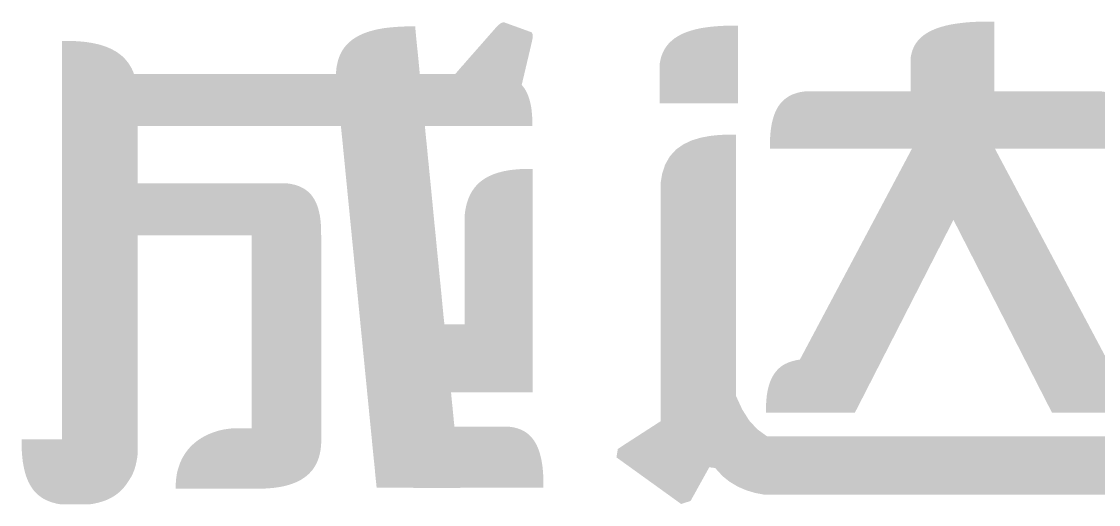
# Model space of a CAD drawing. Extents: x 757 to 8510, y -6585 to 527.
# Drawn here: x 2958.14 to 2972.36, y -820.68 to -814.3 of the extents above; entities that cross this region are included whole.
import ezdxf

# ---------------------------------------------------------------- set-up
doc = ezdxf.new("R2010")
doc.units = 0
doc.header["$MEASUREMENT"] = 0
doc.layers.add('图框', color=92, linetype='CONTINUOUS')

# ---------------------------------------------------------------- blocks, each defined once
blk = doc.blocks.new('LOGO_CD')
at = {"layer": '图框', "linetype": 'Continuous', "lineweight": -3}
h = blk.add_hatch(color=7, dxfattribs=at)
h.dxf.hatch_style = 1
h.paths.add_polyline_path([(47.857, 15.54), (47.857, 15.54), (47.857, 15.543), (47.857, 15.554), (47.858, 15.566), (47.858, 15.577), (47.857, 15.589), (47.857, 15.6), (47.857, 15.611), (47.857, 15.622), (47.857, 15.633), (47.856, 15.644), (47.856, 15.654), (47.855, 15.665), (47.854, 15.675), (47.854, 15.686), (47.853, 15.696), (47.852, 15.706), (47.851, 15.716), (47.85, 15.726), (47.849, 15.736), (47.848, 15.745), (47.847, 15.755), (47.846, 15.764), (47.844, 15.774), (47.843, 15.783), (47.842, 15.792), (47.84, 15.802), (47.838, 15.81), (47.837, 15.819), (47.835, 15.828), (47.833, 15.837), (47.831, 15.845), (47.829, 15.854), (47.827, 15.862), (47.825, 15.871), (47.823, 15.879), (47.821, 15.887), (47.818, 15.895), (47.816, 15.903), (47.813, 15.911), (47.811, 15.918), (47.808, 15.926), (47.805, 15.933), (47.803, 15.941), (47.8, 15.948), (47.797, 15.955), (47.794, 15.962), (47.791, 15.969), (47.788, 15.976), (47.784, 15.983), (47.781, 15.99), (47.778, 15.996), (47.774, 16.003), (47.771, 16.009), (47.767, 16.016), (47.763, 16.022), (47.759, 16.028), (47.756, 16.034), (47.752, 16.04), (47.748, 16.046), (47.744, 16.051), (47.739, 16.057), (47.735, 16.063), (47.731, 16.068), (47.726, 16.073), (47.722, 16.079), (47.717, 16.084), (47.731, 16.144), (47.811, 16.483), (47.824, 16.538), (47.835, 16.586), (47.846, 16.633), (47.846, 16.634), (47.847, 16.636), (47.847, 16.637), (47.847, 16.637), (47.847, 16.638), (47.847, 16.638), (47.847, 16.639), (47.847, 16.639), (47.847, 16.639), (47.847, 16.64), (47.848, 16.64), (47.848, 16.64), (47.848, 16.641), (47.848, 16.641), (47.848, 16.641), (47.848, 16.641), (47.848, 16.642), (47.848, 16.642), (47.848, 16.642), (47.848, 16.642), (47.848, 16.642), (47.848, 16.642), (47.848, 16.642), (47.848, 16.642), (47.848, 16.642), (47.848, 16.643), (47.849, 16.645), (47.85, 16.649), (47.851, 16.653), (47.852, 16.657), (47.852, 16.661), (47.853, 16.665), (47.854, 16.669), (47.855, 16.673), (47.856, 16.677), (47.857, 16.681), (47.857, 16.685), (47.858, 16.689), (47.859, 16.693), (47.859, 16.695), (47.859, 16.697), (47.86, 16.698), (47.86, 16.7), (47.86, 16.702), (47.86, 16.704), (47.861, 16.706), (47.861, 16.708), (47.861, 16.709), (47.861, 16.711), (47.862, 16.713), (47.862, 16.715), (47.862, 16.716), (47.862, 16.718), (47.862, 16.72), (47.862, 16.721), (47.862, 16.723), (47.863, 16.725), (47.863, 16.726), (47.863, 16.728), (47.863, 16.73), (47.863, 16.731), (47.863, 16.733), (47.863, 16.734), (47.863, 16.736), (47.863, 16.737), (47.863, 16.739), (47.863, 16.741), (47.862, 16.742), (47.862, 16.743), (47.862, 16.745), (47.862, 16.746), (47.862, 16.748), (47.862, 16.749), (47.861, 16.75), (47.861, 16.752), (47.861, 16.753), (47.86, 16.754), (47.86, 16.756), (47.86, 16.757), (47.859, 16.758), (47.859, 16.759), (47.859, 16.761), (47.858, 16.762), (47.858, 16.763), (47.857, 16.764), (47.857, 16.765), (47.856, 16.766), (47.856, 16.767), (47.855, 16.768), (47.854, 16.769), (47.854, 16.77), (47.853, 16.771), (47.852, 16.772), (47.852, 16.773), (47.851, 16.774), (47.85, 16.775), (47.849, 16.776), (47.848, 16.777), (47.847, 16.778), (47.847, 16.778), (47.846, 16.779), (47.845, 16.78), (47.844, 16.78), (47.843, 16.781), (47.842, 16.782), (47.84, 16.782), (47.839, 16.783), (47.838, 16.784), (47.837, 16.784), (47.836, 16.785), (47.834, 16.785), (47.787, 16.802), (47.732, 16.822), (47.636, 16.857), (47.586, 16.875), (47.494, 16.908), (47.494, 16.908), (47.494, 16.908), (47.493, 16.909), (47.491, 16.909), (47.49, 16.91), (47.489, 16.91), (47.487, 16.91), (47.486, 16.911), (47.485, 16.911), (47.483, 16.911), (47.482, 16.911), (47.48, 16.911), (47.479, 16.911), (47.478, 16.911), (47.476, 16.911), (47.475, 16.911), (47.473, 16.911), (47.472, 16.911), (47.47, 16.911), (47.469, 16.91), (47.468, 16.91), (47.466, 16.91), (47.465, 16.909), (47.463, 16.909), (47.462, 16.909), (47.46, 16.908), (47.459, 16.908), (47.458, 16.907), (47.456, 16.907), (47.455, 16.906), (47.453, 16.905), (47.452, 16.905), (47.45, 16.904), (47.449, 16.903), (47.447, 16.903), (47.446, 16.902), (47.444, 16.901), (47.443, 16.9), (47.441, 16.899), (47.44, 16.899), (47.438, 16.898), (47.437, 16.897), (47.435, 16.896), (47.434, 16.895), (47.432, 16.894), (47.431, 16.893), (47.429, 16.892), (47.428, 16.89), (47.426, 16.889), (47.425, 16.888), (47.423, 16.887), (47.422, 16.886), (47.42, 16.885), (47.419, 16.883), (47.417, 16.882), (47.416, 16.881), (47.414, 16.879), (47.413, 16.878), (47.411, 16.877), (47.41, 16.875), (47.408, 16.874), (47.407, 16.873), (47.405, 16.871), (47.403, 16.87), (47.402, 16.868), (47.4, 16.867), (47.399, 16.865), (47.397, 16.864), (47.396, 16.862), (47.394, 16.861), (47.393, 16.859), (47.391, 16.857), (47.389, 16.856), (47.388, 16.854), (47.386, 16.852), (47.385, 16.851), (47.382, 16.847), (47.378, 16.844), (47.375, 16.841), (47.372, 16.837), (47.369, 16.834), (47.366, 16.83), (47.362, 16.826), (47.359, 16.823), (47.358, 16.821), (47.357, 16.82), (47.324, 16.782), (47.29, 16.744), (47.256, 16.705), (47.223, 16.667), (47.148, 16.582), (46.996, 16.409), (46.96, 16.367), (46.924, 16.327), (46.891, 16.289), (46.858, 16.25), (46.856, 16.248), (46.851, 16.242), (46.849, 16.24), (46.841, 16.231), (46.839, 16.229), (46.837, 16.227), (46.371, 16.227), (46.366, 16.281), (46.361, 16.334), (46.356, 16.386), (46.351, 16.437), (46.346, 16.487), (46.341, 16.537), (46.336, 16.585), (46.329, 16.656), (46.322, 16.725), (46.31, 16.857), (46.309, 16.857), (46.308, 16.857), (46.305, 16.858), (46.3, 16.858), (46.289, 16.858), (46.268, 16.858), (46.248, 16.858), (46.228, 16.858), (46.208, 16.857), (46.188, 16.857), (46.168, 16.857), (46.149, 16.856), (46.13, 16.855), (46.111, 16.854), (46.092, 16.854), (46.073, 16.852), (46.055, 16.851), (46.037, 16.85), (46.019, 16.848), (46.002, 16.847), (45.984, 16.845), (45.967, 16.843), (45.95, 16.841), (45.933, 16.839), (45.917, 16.837), (45.901, 16.835), (45.884, 16.832), (45.869, 16.83), (45.853, 16.827), (45.838, 16.824), (45.822, 16.821), (45.807, 16.818), (45.793, 16.815), (45.778, 16.811), (45.764, 16.808), (45.75, 16.804), (45.736, 16.8), (45.722, 16.797), (45.708, 16.793), (45.695, 16.788), (45.682, 16.784), (45.669, 16.78), (45.657, 16.775), (45.644, 16.77), (45.632, 16.766), (45.62, 16.761), (45.608, 16.756), (45.596, 16.75), (45.585, 16.745), (45.574, 16.74), (45.563, 16.734), (45.552, 16.728), (45.541, 16.722), (45.531, 16.716), (45.521, 16.71), (45.511, 16.704), (45.501, 16.697), (45.492, 16.691), (45.482, 16.684), (45.473, 16.677), (45.464, 16.67), (45.456, 16.663), (45.447, 16.656), (45.439, 16.649), (45.431, 16.641), (45.423, 16.633), (45.415, 16.625), (45.407, 16.618), (45.4, 16.609), (45.393, 16.601), (45.386, 16.593), (45.379, 16.584), (45.373, 16.576), (45.366, 16.567), (45.36, 16.558), (45.354, 16.549), (45.348, 16.54), (45.343, 16.53), (45.337, 16.521), (45.332, 16.511), (45.327, 16.501), (45.322, 16.491), (45.318, 16.481), (45.313, 16.471), (45.309, 16.46), (45.305, 16.45), (45.301, 16.439), (45.298, 16.428), (45.294, 16.417), (45.291, 16.406), (45.288, 16.395), (45.285, 16.384), (45.282, 16.372), (45.28, 16.36), (45.277, 16.348), (45.275, 16.336), (45.273, 16.324), (45.271, 16.312), (45.27, 16.299), (45.268, 16.287), (45.267, 16.274), (45.266, 16.261), (45.265, 16.248), (45.264, 16.235), (45.264, 16.227), (42.598, 16.227), (42.593, 16.238), (42.589, 16.249), (42.585, 16.26), (42.58, 16.27), (42.576, 16.28), (42.571, 16.291), (42.566, 16.301), (42.561, 16.311), (42.555, 16.32), (42.55, 16.33), (42.544, 16.339), (42.538, 16.349), (42.532, 16.358), (42.526, 16.367), (42.52, 16.376), (42.513, 16.385), (42.507, 16.393), (42.5, 16.402), (42.493, 16.41), (42.486, 16.418), (42.479, 16.426), (42.471, 16.434), (42.464, 16.442), (42.456, 16.45), (42.448, 16.457), (42.44, 16.465), (42.432, 16.472), (42.423, 16.479), (42.414, 16.486), (42.406, 16.493), (42.397, 16.499), (42.388, 16.506), (42.378, 16.512), (42.369, 16.519), (42.359, 16.525), (42.35, 16.531), (42.34, 16.537), (42.329, 16.542), (42.319, 16.548), (42.309, 16.553), (42.298, 16.559), (42.287, 16.564), (42.276, 16.569), (42.265, 16.574), (42.254, 16.579), (42.242, 16.583), (42.23, 16.588), (42.219, 16.592), (42.206, 16.597), (42.194, 16.601), (42.182, 16.605), (42.169, 16.609), (42.156, 16.613), (42.144, 16.616), (42.13, 16.62), (42.117, 16.623), (42.104, 16.626), (42.09, 16.629), (42.076, 16.632), (42.062, 16.635), (42.048, 16.638), (42.034, 16.641), (42.019, 16.643), (42.004, 16.645), (41.989, 16.648), (41.974, 16.65), (41.959, 16.652), (41.943, 16.654), (41.928, 16.655), (41.912, 16.657), (41.896, 16.658), (41.88, 16.66), (41.863, 16.661), (41.847, 16.662), (41.83, 16.663), (41.813, 16.664), (41.796, 16.665), (41.778, 16.665), (41.761, 16.666), (41.743, 16.666), (41.725, 16.666), (41.707, 16.667), (41.689, 16.667), (41.67, 16.667), (41.651, 16.666), (41.649, 16.666), (41.648, 16.666), (41.647, 16.666), (41.647, 16.666), (41.647, 16.666), (41.647, 11.399), (41.112, 11.399), (41.112, 11.381), (41.112, 11.363), (41.112, 11.344), (41.112, 11.327), (41.112, 11.309), (41.113, 11.292), (41.113, 11.275), (41.114, 11.258), (41.115, 11.241), (41.116, 11.225), (41.117, 11.209), (41.118, 11.193), (41.12, 11.177), (41.121, 11.162), (41.123, 11.147), (41.125, 11.132), (41.126, 11.117), (41.128, 11.103), (41.13, 11.088), (41.133, 11.074), (41.135, 11.061), (41.138, 11.047), (41.14, 11.034), (41.143, 11.021), (41.146, 11.008), (41.149, 10.995), (41.152, 10.983), (41.155, 10.97), (41.158, 10.958), (41.161, 10.946), (41.165, 10.935), (41.168, 10.923), (41.172, 10.912), (41.176, 10.901), (41.18, 10.89), (41.184, 10.88), (41.188, 10.869), (41.193, 10.859), (41.197, 10.849), (41.201, 10.839), (41.206, 10.829), (41.211, 10.82), (41.216, 10.811), (41.22, 10.802), (41.225, 10.793), (41.231, 10.784), (41.236, 10.775), (41.241, 10.767), (41.247, 10.759), (41.252, 10.751), (41.258, 10.743), (41.263, 10.735), (41.269, 10.728), (41.275, 10.72), (41.281, 10.713), (41.287, 10.706), (41.294, 10.699), (41.3, 10.693), (41.306, 10.686), (41.313, 10.68), (41.32, 10.674), (41.326, 10.668), (41.333, 10.662), (41.34, 10.656), (41.347, 10.65), (41.354, 10.645), (41.361, 10.64), (41.368, 10.635), (41.376, 10.63), (41.383, 10.625), (41.391, 10.62), (41.398, 10.615), (41.406, 10.611), (41.414, 10.607), (41.422, 10.603), (41.43, 10.598), (41.438, 10.595), (41.446, 10.591), (41.454, 10.587), (41.462, 10.584), (41.471, 10.58), (41.479, 10.577), (41.488, 10.574), (41.496, 10.571), (41.505, 10.568), (41.514, 10.565), (41.523, 10.562), (41.532, 10.56), (41.541, 10.557), (41.55, 10.555), (41.559, 10.553), (41.568, 10.55), (41.577, 10.548), (41.587, 10.546), (41.596, 10.545), (41.606, 10.543), (41.615, 10.541), (41.625, 10.54), (41.635, 10.538), (41.64, 10.537), (41.64, 10.537), (41.64, 10.537), (41.995, 10.537), (41.995, 10.537), (41.995, 10.537), (41.996, 10.537), (41.997, 10.538), (42, 10.538), (42.006, 10.539), (42.017, 10.54), (42.028, 10.542), (42.039, 10.544), (42.051, 10.545), (42.062, 10.547), (42.073, 10.549), (42.083, 10.552), (42.094, 10.554), (42.105, 10.556), (42.116, 10.559), (42.126, 10.561), (42.137, 10.564), (42.147, 10.567), (42.158, 10.57), (42.168, 10.573), (42.178, 10.576), (42.188, 10.58), (42.198, 10.583), (42.208, 10.587), (42.218, 10.59), (42.228, 10.594), (42.237, 10.598), (42.247, 10.602), (42.256, 10.607), (42.266, 10.611), (42.275, 10.615), (42.284, 10.62), (42.293, 10.625), (42.302, 10.63), (42.311, 10.635), (42.32, 10.64), (42.329, 10.646), (42.338, 10.651), (42.346, 10.657), (42.355, 10.663), (42.363, 10.669), (42.371, 10.675), (42.379, 10.681), (42.387, 10.687), (42.395, 10.694), (42.403, 10.701), (42.411, 10.708), (42.418, 10.715), (42.426, 10.722), (42.433, 10.729), (42.44, 10.737), (42.448, 10.744), (42.455, 10.752), (42.462, 10.76), (42.468, 10.769), (42.475, 10.777), (42.482, 10.785), (42.502, 10.814), (42.558, 10.899), (42.559, 10.901), (42.561, 10.904), (42.562, 10.908), (42.564, 10.911), (42.566, 10.915), (42.568, 10.919), (42.57, 10.922), (42.572, 10.926), (42.573, 10.93), (42.575, 10.933), (42.577, 10.937), (42.578, 10.941), (42.58, 10.944), (42.582, 10.948), (42.583, 10.952), (42.585, 10.956), (42.587, 10.96), (42.588, 10.963), (42.59, 10.967), (42.591, 10.971), (42.593, 10.975), (42.594, 10.979), (42.596, 10.983), (42.597, 10.987), (42.599, 10.991), (42.6, 10.995), (42.602, 10.999), (42.603, 11.003), (42.604, 11.007), (42.606, 11.011), (42.607, 11.015), (42.608, 11.019), (42.609, 11.023), (42.611, 11.027), (42.612, 11.032), (42.613, 11.036), (42.614, 11.04), (42.616, 11.044), (42.617, 11.048), (42.618, 11.053), (42.619, 11.057), (42.62, 11.061), (42.621, 11.065), (42.622, 11.07), (42.623, 11.074), (42.624, 11.079), (42.625, 11.083), (42.626, 11.087), (42.627, 11.092), (42.628, 11.096), (42.629, 11.101), (42.63, 11.105), (42.631, 11.11), (42.632, 11.114), (42.633, 11.119), (42.633, 11.123), (42.634, 11.128), (42.635, 11.133), (42.636, 11.137), (42.636, 11.142), (42.637, 11.146), (42.638, 11.151), (42.639, 11.156), (42.639, 11.161), (42.64, 11.165), (42.64, 11.17), (42.641, 11.175), (42.642, 11.18), (42.642, 11.184), (42.643, 11.189), (42.643, 11.194), (42.644, 11.197), (42.644, 11.197), (42.644, 11.198), (42.644, 11.198), (42.644, 11.198), (42.644, 14.096), (44.15, 14.096), (44.15, 11.546), (43.957, 11.546), (43.952, 11.546), (43.946, 11.546), (43.939, 11.546), (43.933, 11.545), (43.926, 11.545), (43.913, 11.545), (43.9, 11.544), (43.887, 11.543), (43.873, 11.541), (43.859, 11.54), (43.846, 11.538), (43.832, 11.536), (43.818, 11.534), (43.804, 11.532), (43.79, 11.53), (43.776, 11.527), (43.762, 11.524), (43.748, 11.521), (43.734, 11.517), (43.719, 11.514), (43.712, 11.512), (43.705, 11.51), (43.698, 11.508), (43.691, 11.506), (43.684, 11.504), (43.677, 11.501), (43.67, 11.499), (43.662, 11.497), (43.655, 11.494), (43.648, 11.492), (43.641, 11.489), (43.634, 11.487), (43.627, 11.484), (43.62, 11.481), (43.613, 11.479), (43.606, 11.476), (43.599, 11.473), (43.592, 11.47), (43.585, 11.467), (43.578, 11.464), (43.571, 11.461), (43.564, 11.457), (43.557, 11.454), (43.55, 11.451), (43.543, 11.447), (43.536, 11.444), (43.529, 11.44), (43.523, 11.436), (43.516, 11.433), (43.509, 11.429), (43.502, 11.425), (43.496, 11.421), (43.489, 11.417), (43.482, 11.413), (43.476, 11.409), (43.469, 11.404), (43.463, 11.4), (43.456, 11.396), (43.45, 11.391), (43.443, 11.387), (43.437, 11.382), (43.43, 11.377), (43.424, 11.373), (43.418, 11.368), (43.412, 11.363), (43.405, 11.358), (43.399, 11.353), (43.393, 11.348), (43.387, 11.342), (43.381, 11.337), (43.375, 11.332), (43.369, 11.326), (43.364, 11.321), (43.358, 11.315), (43.352, 11.309), (43.346, 11.304), (43.341, 11.298), (43.335, 11.292), (43.33, 11.286), (43.324, 11.28), (43.319, 11.273), (43.313, 11.267), (43.308, 11.261), (43.303, 11.254), (43.298, 11.248), (43.293, 11.241), (43.288, 11.234), (43.283, 11.228), (43.278, 11.221), (43.273, 11.214), (43.268, 11.207), (43.264, 11.199), (43.259, 11.192), (43.255, 11.185), (43.25, 11.177), (43.246, 11.17), (43.242, 11.162), (43.237, 11.155), (43.233, 11.147), (43.229, 11.139), (43.225, 11.131), (43.222, 11.123), (43.218, 11.115), (43.214, 11.107), (43.21, 11.098), (43.207, 11.09), (43.203, 11.081), (43.2, 11.073), (43.197, 11.064), (43.194, 11.055), (43.191, 11.046), (43.188, 11.037), (43.185, 11.028), (43.182, 11.019), (43.179, 11.01), (43.177, 11.001), (43.174, 10.991), (43.172, 10.982), (43.169, 10.972), (43.167, 10.962), (43.165, 10.952), (43.163, 10.942), (43.161, 10.932), (43.16, 10.922), (43.158, 10.912), (43.156, 10.901), (43.155, 10.891), (43.154, 10.88), (43.152, 10.87), (43.151, 10.859), (43.15, 10.848), (43.149, 10.837), (43.149, 10.826), (43.148, 10.815), (43.147, 10.804), (43.147, 10.792), (43.147, 10.781), (43.147, 10.769), (43.147, 10.757), (43.147, 10.746), (44.234, 10.746), (44.236, 10.746), (44.239, 10.746), (44.242, 10.746), (44.246, 10.746), (44.249, 10.746), (44.253, 10.746), (44.256, 10.746), (44.259, 10.746), (44.263, 10.746), (44.266, 10.746), (44.269, 10.746), (44.273, 10.746), (44.276, 10.746), (44.279, 10.746), (44.283, 10.747), (44.286, 10.747), (44.289, 10.747), (44.293, 10.747), (44.296, 10.747), (44.299, 10.747), (44.303, 10.747), (44.306, 10.747), (44.309, 10.747), (44.312, 10.747), (44.316, 10.748), (44.319, 10.748), (44.322, 10.748), (44.325, 10.748), (44.329, 10.748), (44.332, 10.748), (44.335, 10.748), (44.338, 10.749), (44.341, 10.749), (44.345, 10.749), (44.348, 10.749), (44.351, 10.749), (44.354, 10.749), (44.357, 10.75), (44.36, 10.75), (44.363, 10.75), (44.367, 10.75), (44.37, 10.75), (44.373, 10.751), (44.376, 10.751), (44.379, 10.751), (44.382, 10.751), (44.385, 10.752), (44.388, 10.752), (44.391, 10.752), (44.395, 10.752), (44.398, 10.753), (44.401, 10.753), (44.404, 10.753), (44.407, 10.753), (44.41, 10.754), (44.413, 10.754), (44.416, 10.754), (44.419, 10.755), (44.422, 10.755), (44.425, 10.755), (44.428, 10.755), (44.431, 10.756), (44.434, 10.756), (44.437, 10.756), (44.44, 10.757), (44.443, 10.757), (44.446, 10.757), (44.449, 10.758), (44.451, 10.758), (44.454, 10.759), (44.457, 10.759), (44.46, 10.759), (44.463, 10.76), (44.466, 10.76), (44.469, 10.76), (44.472, 10.761), (44.475, 10.761), (44.478, 10.762), (44.48, 10.762), (44.483, 10.762), (44.486, 10.763), (44.489, 10.763), (44.492, 10.764), (44.495, 10.764), (44.497, 10.764), (44.5, 10.765), (44.503, 10.765), (44.506, 10.766), (44.509, 10.766), (44.511, 10.767), (44.514, 10.767), (44.517, 10.768), (44.52, 10.768), (44.523, 10.769), (44.525, 10.769), (44.528, 10.77), (44.531, 10.77), (44.533, 10.771), (44.536, 10.771), (44.539, 10.772), (44.542, 10.772), (44.544, 10.773), (44.547, 10.773), (44.55, 10.774), (44.552, 10.774), (44.555, 10.775), (44.558, 10.775), (44.56, 10.776), (44.563, 10.776), (44.566, 10.777), (44.568, 10.778), (44.571, 10.778), (44.574, 10.779), (44.576, 10.779), (44.579, 10.78), (44.581, 10.781), (44.584, 10.781), (44.587, 10.782), (44.589, 10.782), (44.592, 10.783), (44.594, 10.784), (44.597, 10.784), (44.599, 10.785), (44.602, 10.785), (44.604, 10.786), (44.607, 10.787), (44.61, 10.787), (44.612, 10.788), (44.615, 10.789), (44.617, 10.789), (44.62, 10.79), (44.622, 10.791), (44.624, 10.791), (44.627, 10.792), (44.629, 10.793), (44.632, 10.794), (44.634, 10.794), (44.637, 10.795), (44.639, 10.796), (44.642, 10.796), (44.644, 10.797), (44.647, 10.798), (44.649, 10.799), (44.651, 10.799), (44.654, 10.8), (44.656, 10.801), (44.658, 10.802), (44.661, 10.802), (44.663, 10.803), (44.666, 10.804), (44.668, 10.805), (44.67, 10.805), (44.673, 10.806), (44.675, 10.807), (44.677, 10.808), (44.68, 10.809), (44.682, 10.809), (44.684, 10.81), (44.687, 10.811), (44.689, 10.812), (44.691, 10.813), (44.693, 10.814), (44.696, 10.814), (44.698, 10.815), (44.7, 10.816), (44.702, 10.817), (44.705, 10.818), (44.707, 10.819), (44.709, 10.82), (44.711, 10.82), (44.714, 10.821), (44.716, 10.822), (44.718, 10.823), (44.72, 10.824), (44.722, 10.825), (44.725, 10.826), (44.727, 10.827), (44.729, 10.828), (44.731, 10.829), (44.733, 10.83), (44.735, 10.83), (44.737, 10.831), (44.74, 10.832), (44.742, 10.833), (44.744, 10.834), (44.746, 10.835), (44.748, 10.836), (44.75, 10.837), (44.752, 10.838), (44.754, 10.839), (44.756, 10.84), (44.758, 10.841), (44.76, 10.842), (44.763, 10.843), (44.765, 10.844), (44.767, 10.845), (44.769, 10.846), (44.771, 10.847), (44.773, 10.848), (44.775, 10.849), (44.777, 10.85), (44.779, 10.851), (44.781, 10.852), (44.783, 10.853), (44.785, 10.854), (44.787, 10.856), (44.789, 10.857), (44.791, 10.858), (44.792, 10.859), (44.794, 10.86), (44.796, 10.861), (44.798, 10.862), (44.8, 10.863), (44.802, 10.864), (44.804, 10.865), (44.806, 10.867), (44.808, 10.868), (44.81, 10.869), (44.812, 10.87), (44.813, 10.871), (44.815, 10.872), (44.817, 10.873), (44.819, 10.875), (44.821, 10.876), (44.823, 10.877), (44.825, 10.878), (44.826, 10.879), (44.828, 10.88), (44.83, 10.882), (44.832, 10.883), (44.834, 10.884), (44.835, 10.885), (44.837, 10.886), (44.839, 10.888), (44.841, 10.889), (44.842, 10.89), (44.844, 10.891), (44.846, 10.893), (44.848, 10.894), (44.849, 10.895), (44.851, 10.896), (44.853, 10.898), (44.855, 10.899), (44.856, 10.9), (44.858, 10.901), (44.86, 10.903), (44.861, 10.904), (44.863, 10.905), (44.865, 10.906), (44.866, 10.908), (44.868, 10.909), (44.87, 10.91), (44.871, 10.912), (44.873, 10.913), (44.875, 10.914), (44.876, 10.916), (44.878, 10.917), (44.879, 10.918), (44.881, 10.92), (44.883, 10.921), (44.884, 10.922), (44.886, 10.924), (44.887, 10.925), (44.889, 10.927), (44.891, 10.928), (44.892, 10.929), (44.894, 10.931), (44.895, 10.932), (44.897, 10.933), (44.898, 10.935), (44.9, 10.936), (44.901, 10.938), (44.903, 10.939), (44.904, 10.941), (44.906, 10.942), (44.907, 10.943), (44.909, 10.945), (44.91, 10.946), (44.912, 10.948), (44.913, 10.949), (44.915, 10.951), (44.916, 10.952), (44.917, 10.954), (44.919, 10.955), (44.92, 10.957), (44.922, 10.958), (44.923, 10.96), (44.925, 10.961), (44.926, 10.963), (44.927, 10.964), (44.929, 10.966), (44.93, 10.967), (44.931, 10.969), (44.933, 10.97), (44.934, 10.972), (44.936, 10.973), (44.937, 10.975), (44.938, 10.976), (44.94, 10.978), (44.941, 10.98), (44.942, 10.981), (44.944, 10.983), (44.945, 10.984), (44.946, 10.986), (44.947, 10.987), (44.949, 10.989), (44.95, 10.991), (44.951, 10.992), (44.952, 10.994), (44.954, 10.995), (44.955, 10.997), (44.956, 10.999), (44.957, 11), (44.959, 11.002), (44.96, 11.004), (44.961, 11.005), (44.962, 11.007), (44.964, 11.009), (44.965, 11.01), (44.966, 11.012), (44.967, 11.014), (44.968, 11.015), (44.969, 11.017), (44.971, 11.019), (44.972, 11.02), (44.973, 11.022), (44.974, 11.024), (44.975, 11.026), (44.976, 11.027), (44.977, 11.029), (44.978, 11.031), (44.98, 11.032), (44.981, 11.034), (44.982, 11.036), (44.983, 11.038), (44.984, 11.039), (44.985, 11.041), (44.986, 11.043), (44.987, 11.045), (44.988, 11.047), (44.989, 11.048), (44.99, 11.05), (44.991, 11.052), (44.992, 11.054), (44.993, 11.056), (44.994, 11.057), (44.995, 11.059), (44.996, 11.061), (44.997, 11.063), (44.998, 11.065), (44.999, 11.066), (45, 11.068), (45.001, 11.07), (45.002, 11.072), (45.003, 11.074), (45.004, 11.076), (45.005, 11.078), (45.006, 11.08), (45.007, 11.081), (45.008, 11.083), (45.009, 11.085), (45.01, 11.087), (45.01, 11.089), (45.011, 11.091), (45.012, 11.093), (45.013, 11.095), (45.014, 11.097), (45.015, 11.099), (45.016, 11.101), (45.017, 11.102), (45.017, 11.104), (45.018, 11.106), (45.019, 11.108), (45.02, 11.11), (45.021, 11.112), (45.021, 11.114), (45.022, 11.116), (45.023, 11.118), (45.024, 11.12), (45.025, 11.122), (45.025, 11.124), (45.026, 11.126), (45.027, 11.128), (45.028, 11.13), (45.028, 11.132), (45.029, 11.134), (45.03, 11.136), (45.031, 11.138), (45.031, 11.14), (45.032, 11.142), (45.033, 11.144), (45.033, 11.147), (45.034, 11.149), (45.035, 11.151), (45.036, 11.153), (45.036, 11.155), (45.037, 11.157), (45.038, 11.159), (45.038, 11.161), (45.039, 11.163), (45.039, 11.165), (45.04, 11.167), (45.041, 11.17), (45.041, 11.172), (45.042, 11.174), (45.043, 11.176), (45.043, 11.178), (45.044, 11.18), (45.044, 11.182), (45.045, 11.185), (45.045, 11.187), (45.046, 11.189), (45.047, 11.191), (45.047, 11.193), (45.048, 11.195), (45.048, 11.198), (45.049, 11.2), (45.049, 11.202), (45.05, 11.204), (45.05, 11.206), (45.051, 11.209), (45.051, 11.211), (45.052, 11.213), (45.052, 11.215), (45.053, 11.218), (45.053, 11.22), (45.054, 11.222), (45.054, 11.224), (45.055, 11.227), (45.055, 11.229), (45.056, 11.231), (45.056, 11.233), (45.056, 11.236), (45.057, 11.238), (45.057, 11.24), (45.058, 11.243), (45.058, 11.245), (45.058, 11.247), (45.059, 11.249), (45.059, 11.252), (45.06, 11.254), (45.06, 11.256), (45.06, 11.259), (45.061, 11.261), (45.061, 11.263), (45.061, 11.266), (45.062, 11.268), (45.062, 11.271), (45.062, 11.273), (45.063, 11.275), (45.063, 11.278), (45.063, 11.28), (45.064, 11.282), (45.064, 11.285), (45.064, 11.287), (45.064, 11.29), (45.065, 11.292), (45.065, 11.295), (45.065, 11.297), (45.065, 11.299), (45.066, 11.302), (45.066, 11.304), (45.066, 11.307), (45.066, 11.309), (45.067, 11.312), (45.067, 11.314), (45.067, 11.317), (45.067, 11.319), (45.067, 11.321), (45.067, 11.324), (45.068, 11.326), (45.068, 11.329), (45.068, 11.331), (45.068, 11.334), (45.068, 11.336), (45.068, 11.339), (45.069, 11.342), (45.069, 11.344), (45.069, 11.347), (45.069, 11.349), (45.069, 11.352), (45.069, 11.354), (45.069, 11.357), (45.069, 11.359), (45.069, 11.362), (45.069, 11.364), (45.07, 11.367), (45.07, 11.37), (45.07, 11.372), (45.07, 11.375), (45.07, 11.377), (45.07, 11.38), (45.07, 11.383), (45.07, 11.385), (45.07, 11.388), (45.07, 11.39), (45.07, 14.086), (45.07, 14.086), (45.07, 14.086), (45.07, 14.086), (45.07, 14.087), (45.07, 14.088), (45.07, 14.088), (45.07, 14.089), (45.069, 14.09), (45.069, 14.09), (45.069, 14.091), (45.069, 14.091), (45.069, 14.092), (45.069, 14.092), (45.069, 14.093), (45.069, 14.093), (45.069, 14.093), (45.069, 14.094), (45.069, 14.094), (45.069, 14.095), (45.069, 14.095), (45.069, 14.096), (45.069, 14.096), (45.069, 14.097), (45.069, 14.097), (45.069, 14.098), (45.069, 14.098), (45.069, 14.099), (45.068, 14.099), (45.068, 14.1), (45.068, 14.1), (45.068, 14.101), (45.068, 14.102), (45.068, 14.102), (45.068, 14.103), (45.068, 14.107), (45.068, 14.112), (45.068, 14.116), (45.068, 14.12), (45.068, 14.125), (45.068, 14.129), (45.068, 14.133), (45.068, 14.138), (45.068, 14.142), (45.068, 14.146), (45.068, 14.15), (45.068, 14.155), (45.068, 14.159), (45.068, 14.163), (45.068, 14.167), (45.068, 14.172), (45.068, 14.176), (45.067, 14.18), (45.067, 14.184), (45.067, 14.188), (45.067, 14.192), (45.067, 14.196), (45.067, 14.2), (45.067, 14.204), (45.066, 14.208), (45.066, 14.212), (45.066, 14.216), (45.066, 14.22), (45.066, 14.224), (45.065, 14.228), (45.065, 14.232), (45.065, 14.236), (45.065, 14.24), (45.064, 14.244), (45.064, 14.248), (45.064, 14.252), (45.063, 14.256), (45.063, 14.26), (45.063, 14.263), (45.062, 14.267), (45.062, 14.271), (45.062, 14.275), (45.061, 14.279), (45.061, 14.282), (45.061, 14.286), (45.06, 14.29), (45.06, 14.294), (45.059, 14.297), (45.059, 14.301), (45.058, 14.305), (45.058, 14.308), (45.058, 14.312), (45.057, 14.315), (45.057, 14.319), (45.056, 14.323), (45.056, 14.326), (45.055, 14.33), (45.055, 14.333), (45.054, 14.337), (45.054, 14.34), (45.053, 14.344), (45.052, 14.347), (45.052, 14.351), (45.051, 14.354), (45.051, 14.358), (45.05, 14.361), (45.049, 14.365), (45.049, 14.368), (45.048, 14.371), (45.048, 14.375), (45.047, 14.378), (45.046, 14.381), (45.046, 14.385), (45.045, 14.388), (45.044, 14.391), (45.043, 14.395), (45.043, 14.398), (45.042, 14.401), (45.041, 14.404), (45.041, 14.408), (45.04, 14.411), (45.039, 14.414), (45.038, 14.417), (45.037, 14.42), (45.037, 14.424), (45.036, 14.427), (45.035, 14.43), (45.034, 14.433), (45.033, 14.436), (45.032, 14.439), (45.032, 14.442), (45.031, 14.445), (45.03, 14.448), (45.029, 14.451), (45.028, 14.454), (45.027, 14.457), (45.026, 14.46), (45.025, 14.463), (45.024, 14.466), (45.023, 14.469), (45.022, 14.472), (45.021, 14.475), (45.02, 14.478), (45.019, 14.481), (45.018, 14.483), (45.017, 14.486), (45.016, 14.489), (45.015, 14.492), (45.014, 14.495), (45.013, 14.498), (45.012, 14.5), (45.011, 14.503), (45.01, 14.506), (45.009, 14.509), (45.008, 14.511), (45.006, 14.514), (45.005, 14.517), (45.004, 14.519), (45.003, 14.522), (45.002, 14.525), (45.001, 14.527), (44.999, 14.53), (44.998, 14.533), (44.997, 14.535), (44.996, 14.538), (44.994, 14.54), (44.993, 14.543), (44.992, 14.545), (44.991, 14.548), (44.989, 14.55), (44.988, 14.553), (44.987, 14.555), (44.985, 14.558), (44.984, 14.56), (44.983, 14.563), (44.981, 14.565), (44.98, 14.568), (44.979, 14.57), (44.977, 14.572), (44.976, 14.575), (44.974, 14.577), (44.973, 14.579), (44.972, 14.582), (44.97, 14.584), (44.969, 14.586), (44.967, 14.589), (44.966, 14.591), (44.964, 14.593), (44.963, 14.595), (44.961, 14.598), (44.96, 14.6), (44.958, 14.602), (44.957, 14.604), (44.955, 14.606), (44.954, 14.609), (44.952, 14.611), (44.95, 14.613), (44.949, 14.615), (44.947, 14.617), (44.946, 14.619), (44.944, 14.621), (44.942, 14.623), (44.941, 14.625), (44.939, 14.627), (44.937, 14.63), (44.936, 14.632), (44.934, 14.634), (44.932, 14.636), (44.93, 14.638), (44.929, 14.639), (44.927, 14.641), (44.925, 14.643), (44.923, 14.645), (44.922, 14.647), (44.92, 14.649), (44.918, 14.651), (44.916, 14.653), (44.914, 14.655), (44.913, 14.657), (44.911, 14.658), (44.909, 14.66), (44.907, 14.662), (44.905, 14.664), (44.903, 14.666), (44.901, 14.667), (44.899, 14.669), (44.897, 14.671), (44.895, 14.672), (44.894, 14.674), (44.892, 14.676), (44.89, 14.678), (44.888, 14.679), (44.886, 14.681), (44.884, 14.683), (44.882, 14.684), (44.88, 14.686), (44.877, 14.687), (44.875, 14.689), (44.873, 14.691), (44.871, 14.692), (44.869, 14.694), (44.867, 14.695), (44.865, 14.697), (44.863, 14.698), (44.861, 14.7), (44.859, 14.701), (44.856, 14.703), (44.854, 14.704), (44.852, 14.706), (44.85, 14.707), (44.848, 14.708), (44.845, 14.71), (44.843, 14.711), (44.841, 14.713), (44.839, 14.714), (44.836, 14.715), (44.834, 14.717), (44.832, 14.718), (44.83, 14.719), (44.827, 14.721), (44.825, 14.722), (44.823, 14.723), (44.82, 14.724), (44.818, 14.726), (44.815, 14.727), (44.813, 14.728), (44.811, 14.729), (44.808, 14.731), (44.806, 14.732), (44.803, 14.733), (44.801, 14.734), (44.799, 14.735), (44.796, 14.736), (44.794, 14.737), (44.791, 14.739), (44.789, 14.74), (44.786, 14.741), (44.784, 14.742), (44.781, 14.743), (44.778, 14.744), (44.776, 14.745), (44.773, 14.746), (44.771, 14.747), (44.768, 14.748), (44.765, 14.749), (44.763, 14.75), (44.76, 14.751), (44.758, 14.752), (44.755, 14.753), (44.752, 14.754), (44.75, 14.755), (44.747, 14.756), (44.744, 14.756), (44.741, 14.757), (44.739, 14.758), (44.736, 14.759), (44.733, 14.76), (44.73, 14.761), (44.728, 14.761), (44.725, 14.762), (44.722, 14.763), (44.719, 14.764), (44.716, 14.765), (44.714, 14.765), (44.711, 14.766), (44.708, 14.767), (44.705, 14.767), (44.702, 14.768), (44.699, 14.769), (44.696, 14.77), (44.693, 14.77), (44.69, 14.771), (44.687, 14.771), (44.684, 14.772), (44.681, 14.773), (44.678, 14.773), (44.675, 14.774), (44.672, 14.774), (44.669, 14.775), (44.666, 14.776), (44.663, 14.776), (44.66, 14.777), (44.657, 14.777), (44.654, 14.778), (44.651, 14.778), (44.648, 14.779), (44.645, 14.779), (44.642, 14.78), (44.638, 14.78), (44.635, 14.78), (44.632, 14.781), (44.629, 14.781), (44.626, 14.782), (44.623, 14.782), (44.619, 14.782), (44.616, 14.783), (44.613, 14.783), (44.611, 14.783), (44.61, 14.783), (44.61, 14.783), (44.61, 14.783), (44.61, 14.783), (42.644, 14.783), (42.644, 15.54), (45.329, 15.54), (45.349, 15.345), (45.698, 11.797), (45.729, 11.484), (45.762, 11.148), (45.771, 11.063), (45.776, 11.013), (45.782, 10.946), (45.787, 10.896), (45.801, 10.758), (45.801, 10.758), (45.85, 10.758), (45.9, 10.758), (45.949, 10.758), (45.998, 10.758), (46.051, 10.758), (46.106, 10.758), (46.16, 10.758), (46.21, 10.758), (46.306, 10.757), (46.41, 10.757), (46.473, 10.757), (46.523, 10.757), (46.572, 10.757), (46.645, 10.757), (46.698, 10.757), (46.749, 10.757), (46.798, 10.757), (46.907, 10.757), (46.907, 10.757), (46.907, 10.757), (46.907, 10.758), (46.907, 10.758), (46.907, 10.758), (46.907, 10.758), (46.907, 10.758), (46.907, 10.758), (46.907, 10.759), (46.907, 10.759), (46.907, 10.759), (48.004, 10.759), (48.004, 10.759), (48.004, 10.76), (48.004, 10.768), (48.004, 10.776), (48.004, 10.784), (48.004, 10.791), (48.004, 10.799), (48.004, 10.807), (48.004, 10.815), (48.004, 10.822), (48.004, 10.83), (48.004, 10.837), (48.004, 10.845), (48.004, 10.852), (48.004, 10.86), (48.004, 10.867), (48.003, 10.875), (48.003, 10.882), (48.003, 10.889), (48.003, 10.897), (48.002, 10.904), (48.002, 10.911), (48.002, 10.918), (48.001, 10.925), (48.001, 10.932), (48, 10.939), (48, 10.946), (47.999, 10.953), (47.999, 10.96), (47.998, 10.967), (47.998, 10.973), (47.997, 10.98), (47.997, 10.987), (47.996, 10.993), (47.995, 11), (47.995, 11.007), (47.994, 11.013), (47.993, 11.02), (47.993, 11.026), (47.992, 11.032), (47.991, 11.039), (47.99, 11.045), (47.99, 11.051), (47.989, 11.058), (47.988, 11.064), (47.987, 11.07), (47.986, 11.076), (47.985, 11.082), (47.984, 11.088), (47.983, 11.094), (47.982, 11.1), (47.981, 11.106), (47.98, 11.112), (47.979, 11.118), (47.978, 11.124), (47.977, 11.129), (47.976, 11.135), (47.974, 11.141), (47.973, 11.146), (47.972, 11.152), (47.971, 11.158), (47.969, 11.163), (47.968, 11.169), (47.967, 11.174), (47.965, 11.179), (47.964, 11.185), (47.963, 11.19), (47.961, 11.195), (47.96, 11.201), (47.958, 11.206), (47.957, 11.211), (47.955, 11.216), (47.954, 11.221), (47.952, 11.226), (47.951, 11.231), (47.949, 11.236), (47.947, 11.241), (47.946, 11.246), (47.944, 11.251), (47.942, 11.256), (47.941, 11.26), (47.939, 11.265), (47.937, 11.27), (47.935, 11.275), (47.933, 11.279), (47.932, 11.284), (47.93, 11.288), (47.928, 11.293), (47.926, 11.297), (47.924, 11.302), (47.922, 11.306), (47.92, 11.31), (47.918, 11.315), (47.916, 11.319), (47.914, 11.323), (47.912, 11.327), (47.909, 11.332), (47.907, 11.336), (47.905, 11.34), (47.903, 11.344), (47.901, 11.348), (47.898, 11.352), (47.896, 11.356), (47.894, 11.36), (47.891, 11.363), (47.889, 11.367), (47.887, 11.371), (47.884, 11.375), (47.882, 11.378), (47.879, 11.382), (47.877, 11.386), (47.874, 11.389), (47.872, 11.393), (47.869, 11.396), (47.867, 11.4), (47.864, 11.403), (47.861, 11.407), (47.859, 11.41), (47.856, 11.413), (47.853, 11.417), (47.85, 11.42), (47.848, 11.423), (47.845, 11.426), (47.842, 11.43), (47.839, 11.433), (47.836, 11.436), (47.833, 11.439), (47.83, 11.442), (47.827, 11.445), (47.824, 11.448), (47.821, 11.451), (47.818, 11.453), (47.815, 11.456), (47.812, 11.459), (47.809, 11.462), (47.806, 11.465), (47.803, 11.467), (47.8, 11.47), (47.796, 11.473), (47.793, 11.475), (47.79, 11.478), (47.787, 11.48), (47.783, 11.483), (47.78, 11.485), (47.777, 11.487), (47.773, 11.49), (47.77, 11.492), (47.766, 11.494), (47.763, 11.497), (47.759, 11.499), (47.756, 11.501), (47.752, 11.503), (47.748, 11.505), (47.745, 11.507), (47.741, 11.509), (47.738, 11.511), (47.734, 11.513), (47.73, 11.515), (47.726, 11.517), (47.723, 11.519), (47.719, 11.521), (47.715, 11.523), (47.711, 11.524), (47.707, 11.526), (47.703, 11.528), (47.699, 11.53), (47.695, 11.531), (47.691, 11.533), (47.687, 11.534), (47.683, 11.536), (47.679, 11.537), (47.675, 11.539), (47.671, 11.54), (47.667, 11.542), (47.662, 11.543), (47.658, 11.544), (47.654, 11.545), (47.65, 11.547), (47.645, 11.548), (47.641, 11.549), (47.637, 11.55), (47.632, 11.551), (47.628, 11.552), (47.623, 11.554), (47.619, 11.555), (47.614, 11.556), (47.61, 11.556), (47.605, 11.557), (47.601, 11.558), (47.596, 11.559), (47.591, 11.56), (47.587, 11.561), (47.582, 11.561), (47.577, 11.562), (47.572, 11.563), (47.568, 11.563), (47.563, 11.564), (47.562, 11.564), (47.562, 11.564), (47.562, 11.564), (47.562, 11.564), (46.828, 11.564), (46.826, 11.591), (46.82, 11.646), (46.815, 11.702), (46.809, 11.758), (46.804, 11.815), (46.798, 11.872), (46.792, 11.93), (46.784, 12.018), (47.861, 12.018), (47.861, 14.974), (47.861, 14.974), (47.861, 14.974), (47.861, 14.974), (47.86, 14.974), (47.857, 14.974), (47.85, 14.974), (47.844, 14.974), (47.838, 14.974), (47.831, 14.974), (47.825, 14.974), (47.819, 14.974), (47.813, 14.974), (47.806, 14.974), (47.8, 14.974), (47.794, 14.974), (47.788, 14.974), (47.782, 14.974), (47.776, 14.974), (47.77, 14.974), (47.764, 14.973), (47.758, 14.973), (47.752, 14.973), (47.746, 14.973), (47.74, 14.973), (47.734, 14.973), (47.728, 14.972), (47.722, 14.972), (47.717, 14.972), (47.711, 14.972), (47.705, 14.971), (47.699, 14.971), (47.693, 14.971), (47.688, 14.97), (47.682, 14.97), (47.676, 14.969), (47.671, 14.969), (47.665, 14.969), (47.66, 14.968), (47.654, 14.968), (47.649, 14.967), (47.643, 14.967), (47.638, 14.966), (47.632, 14.966), (47.627, 14.965), (47.621, 14.965), (47.616, 14.964), (47.61, 14.964), (47.605, 14.963), (47.6, 14.962), (47.594, 14.962), (47.589, 14.961), (47.584, 14.96), (47.579, 14.96), (47.574, 14.959), (47.568, 14.958), (47.563, 14.958), (47.558, 14.957), (47.553, 14.956), (47.548, 14.955), (47.543, 14.955), (47.538, 14.954), (47.533, 14.953), (47.528, 14.952), (47.523, 14.951), (47.518, 14.95), (47.513, 14.949), (47.508, 14.948), (47.503, 14.948), (47.498, 14.947), (47.493, 14.946), (47.489, 14.945), (47.484, 14.944), (47.479, 14.943), (47.474, 14.942), (47.47, 14.941), (47.465, 14.939), (47.46, 14.938), (47.456, 14.937), (47.451, 14.936), (47.446, 14.935), (47.442, 14.934), (47.437, 14.933), (47.433, 14.931), (47.428, 14.93), (47.424, 14.929), (47.419, 14.928), (47.415, 14.927), (47.41, 14.925), (47.406, 14.924), (47.402, 14.923), (47.397, 14.921), (47.393, 14.92), (47.389, 14.919), (47.384, 14.917), (47.38, 14.916), (47.376, 14.914), (47.372, 14.913), (47.368, 14.912), (47.363, 14.91), (47.359, 14.909), (47.355, 14.907), (47.351, 14.906), (47.347, 14.904), (47.343, 14.903), (47.339, 14.901), (47.335, 14.899), (47.331, 14.898), (47.327, 14.896), (47.323, 14.894), (47.319, 14.893), (47.315, 14.891), (47.311, 14.889), (47.308, 14.888), (47.304, 14.886), (47.3, 14.884), (47.296, 14.882), (47.292, 14.881), (47.289, 14.879), (47.285, 14.877), (47.281, 14.875), (47.278, 14.873), (47.274, 14.871), (47.27, 14.87), (47.267, 14.868), (47.263, 14.866), (47.26, 14.864), (47.256, 14.862), (47.252, 14.86), (47.249, 14.858), (47.246, 14.856), (47.242, 14.854), (47.239, 14.852), (47.235, 14.85), (47.232, 14.848), (47.229, 14.845), (47.225, 14.843), (47.222, 14.841), (47.219, 14.839), (47.215, 14.837), (47.212, 14.835), (47.209, 14.832), (47.206, 14.83), (47.202, 14.828), (47.199, 14.826), (47.196, 14.823), (47.193, 14.821), (47.19, 14.819), (47.187, 14.816), (47.184, 14.814), (47.181, 14.812), (47.178, 14.809), (47.175, 14.807), (47.172, 14.804), (47.169, 14.802), (47.166, 14.8), (47.163, 14.797), (47.16, 14.795), (47.157, 14.792), (47.154, 14.789), (47.152, 14.787), (47.149, 14.784), (47.146, 14.782), (47.143, 14.779), (47.14, 14.776), (47.138, 14.774), (47.135, 14.771), (47.132, 14.768), (47.13, 14.766), (47.127, 14.763), (47.124, 14.76), (47.122, 14.757), (47.119, 14.755), (47.117, 14.752), (47.114, 14.749), (47.112, 14.746), (47.109, 14.743), (47.107, 14.74), (47.104, 14.738), (47.102, 14.735), (47.1, 14.732), (47.097, 14.729), (47.095, 14.726), (47.092, 14.723), (47.09, 14.72), (47.088, 14.717), (47.086, 14.714), (47.083, 14.711), (47.081, 14.707), (47.079, 14.704), (47.077, 14.701), (47.075, 14.698), (47.072, 14.695), (47.07, 14.692), (47.068, 14.689), (47.066, 14.685), (47.064, 14.682), (47.062, 14.679), (47.06, 14.676), (47.058, 14.672), (47.056, 14.669), (47.054, 14.666), (47.052, 14.662), (47.05, 14.659), (47.048, 14.655), (47.046, 14.652), (47.044, 14.649), (47.043, 14.645), (47.041, 14.642), (47.039, 14.638), (47.037, 14.635), (47.035, 14.631), (47.034, 14.628), (47.032, 14.624), (47.03, 14.62), (47.029, 14.617), (47.027, 14.613), (47.025, 14.61), (47.024, 14.606), (47.022, 14.602), (47.021, 14.599), (47.019, 14.595), (47.017, 14.591), (47.016, 14.587), (47.014, 14.584), (47.013, 14.58), (47.012, 14.576), (47.01, 14.572), (47.009, 14.568), (47.007, 14.564), (47.006, 14.56), (47.005, 14.556), (47.003, 14.553), (47.002, 14.549), (47.001, 14.545), (46.999, 14.541), (46.998, 14.537), (46.997, 14.533), (46.996, 14.529), (46.994, 14.524), (46.993, 14.52), (46.992, 14.516), (46.991, 14.512), (46.99, 14.508), (46.989, 14.504), (46.988, 14.5), (46.987, 14.495), (46.985, 14.491), (46.984, 14.487), (46.983, 14.483), (46.982, 14.478), (46.981, 14.474), (46.981, 14.47), (46.98, 14.465), (46.979, 14.461), (46.978, 14.457), (46.977, 14.452), (46.976, 14.448), (46.975, 14.443), (46.974, 14.439), (46.974, 14.434), (46.973, 14.43), (46.972, 14.425), (46.971, 14.421), (46.971, 14.416), (46.97, 14.411), (46.969, 14.407), (46.969, 14.402), (46.968, 14.398), (46.967, 14.393), (46.967, 14.388), (46.966, 14.383), (46.966, 14.379), (46.965, 14.374), (46.965, 14.369), (46.964, 14.364), (46.964, 14.36), (46.964, 14.359), (46.964, 14.359), (46.964, 12.919), (46.696, 12.919), (46.687, 13.001), (46.679, 13.083), (46.671, 13.166), (46.663, 13.249), (46.655, 13.332), (46.647, 13.416), (46.63, 13.584), (46.597, 13.92), (46.581, 14.087), (46.564, 14.255), (46.556, 14.338), (46.548, 14.421), (46.54, 14.504), (46.532, 14.587), (46.524, 14.669), (46.516, 14.751), (46.508, 14.832), (46.5, 14.913), (46.492, 14.994), (46.484, 15.074), (46.476, 15.153), (46.469, 15.232), (46.461, 15.31), (46.453, 15.387), (46.438, 15.54)])
h = blk.add_hatch(color=7, dxfattribs=at)
h.dxf.hatch_style = 1
h.paths.add_polyline_path([(49.738, 16.702), (49.706, 16.677), (49.678, 16.651), (49.651, 16.623), (49.628, 16.594), (49.607, 16.562), (49.589, 16.529), (49.573, 16.494), (49.56, 16.457), (49.55, 16.418), (49.542, 16.377), (49.54, 16.367), (49.539, 16.361), (49.539, 16.36), (49.539, 15.839), (50.574, 15.841), (50.574, 15.849), (50.573, 16.869), (50.568, 16.869), (50.559, 16.869), (50.483, 16.869), (50.41, 16.867), (50.34, 16.864), (50.273, 16.859), (50.21, 16.853), (50.15, 16.845), (50.092, 16.836), (50.038, 16.825), (49.986, 16.812), (49.938, 16.798), (49.892, 16.782), (49.849, 16.765), (49.809, 16.745), (49.772, 16.724)])
h = blk.add_hatch(color=7, dxfattribs=at)
h.dxf.hatch_style = 1
h.paths.add_polyline_path([(52.847, 15.197), (52.843, 15.188), (52.838, 15.179), (52.833, 15.169), (52.827, 15.159), (52.822, 15.149), (52.816, 15.138), (52.77, 15.051), (52.762, 15.037), (52.755, 15.023), (52.747, 15.008), (51.391, 12.453), (51.333, 12.443), (51.28, 12.429), (51.23, 12.411), (51.185, 12.389), (51.144, 12.362), (51.107, 12.331), (51.074, 12.295), (51.045, 12.254), (51.019, 12.209), (50.997, 12.158), (50.979, 12.103), (50.965, 12.043), (50.954, 11.978), (50.947, 11.908), (50.943, 11.833), (50.943, 11.752), (52.118, 11.752), (52.118, 11.753), (52.151, 11.817), (52.158, 11.83), (53.419, 14.3), (54.674, 11.842), (54.72, 11.753), (54.72, 11.752), (55.887, 11.752), (55.887, 11.825), (55.883, 11.894), (55.877, 11.958), (55.866, 12.018), (55.852, 12.074), (55.835, 12.126), (55.814, 12.174), (55.79, 12.219), (55.761, 12.259), (55.729, 12.295), (55.694, 12.328), (55.654, 12.357), (55.611, 12.382), (55.563, 12.403), (55.512, 12.421), (55.456, 12.436), (54.19, 14.821), (54.171, 14.858), (54.142, 14.911), (54.133, 14.929), (54.124, 14.946), (54.115, 14.962), (54.082, 15.025), (54.074, 15.039), (54.059, 15.067), (54.052, 15.081), (54.045, 15.094), (54.038, 15.107), (54.019, 15.143), (54.013, 15.154), (53.992, 15.194), (53.988, 15.203), (53.979, 15.219), (53.975, 15.226), (53.968, 15.24), (55.839, 15.24), (55.839, 15.24), (55.839, 15.242), (55.839, 15.248), (55.84, 15.273), (55.839, 15.298), (55.839, 15.322), (55.838, 15.345), (55.838, 15.368), (55.836, 15.391), (55.835, 15.413), (55.833, 15.435), (55.831, 15.457), (55.829, 15.478), (55.826, 15.498), (55.824, 15.518), (55.82, 15.538), (55.817, 15.557), (55.813, 15.576), (55.809, 15.594), (55.805, 15.612), (55.801, 15.629), (55.796, 15.646), (55.791, 15.663), (55.785, 15.679), (55.78, 15.695), (55.774, 15.71), (55.768, 15.725), (55.761, 15.74), (55.754, 15.754), (55.747, 15.768), (55.74, 15.781), (55.732, 15.794), (55.724, 15.806), (55.716, 15.818), (55.707, 15.83), (55.698, 15.841), (55.689, 15.852), (55.679, 15.863), (55.669, 15.873), (55.659, 15.882), (55.649, 15.892), (55.638, 15.901), (55.627, 15.909), (55.615, 15.917), (55.604, 15.925), (55.592, 15.932), (55.579, 15.939), (55.567, 15.946), (55.554, 15.952), (55.54, 15.958), (55.527, 15.964), (55.513, 15.969), (55.498, 15.974), (55.484, 15.978), (55.469, 15.982), (55.453, 15.986), (55.438, 15.989), (55.422, 15.992), (55.406, 15.994), (55.389, 15.997), (55.385, 15.997), (55.383, 15.997), (55.382, 15.998), (55.381, 15.998), (55.381, 15.998), (53.959, 15.998), (53.959, 16.923), (53.958, 16.923), (53.957, 16.923), (53.954, 16.923), (53.949, 16.923), (53.929, 16.923), (53.849, 16.923), (53.772, 16.921), (53.699, 16.918), (53.628, 16.914), (53.562, 16.908), (53.498, 16.9), (53.438, 16.892), (53.38, 16.882), (53.326, 16.87), (53.275, 16.857), (53.227, 16.842), (53.182, 16.826), (53.14, 16.808), (53.101, 16.789), (53.065, 16.768), (53.032, 16.746), (53.001, 16.722), (52.974, 16.696), (52.949, 16.669), (52.927, 16.64), (52.908, 16.61), (52.892, 16.578), (52.878, 16.544), (52.867, 16.509), (52.859, 16.471), (52.857, 16.462), (52.856, 16.457), (52.856, 15.998), (51.453, 15.998), (51.453, 15.998), (51.452, 15.998), (51.451, 15.997), (51.44, 15.996), (51.42, 15.993), (51.399, 15.99), (51.379, 15.985), (51.36, 15.981), (51.341, 15.975), (51.323, 15.969), (51.305, 15.963), (51.288, 15.956), (51.272, 15.948), (51.255, 15.94), (51.24, 15.931), (51.225, 15.921), (51.21, 15.911), (51.196, 15.9), (51.182, 15.889), (51.169, 15.877), (51.157, 15.864), (51.144, 15.851), (51.133, 15.837), (51.122, 15.823), (51.111, 15.808), (51.101, 15.792), (51.091, 15.775), (51.082, 15.758), (51.073, 15.74), (51.065, 15.722), (51.057, 15.703), (51.05, 15.683), (51.043, 15.662), (51.037, 15.641), (51.031, 15.619), (51.025, 15.597), (51.02, 15.574), (51.016, 15.55), (51.012, 15.525), (51.008, 15.5), (51.005, 15.474), (51.002, 15.447), (51, 15.42), (50.998, 15.392), (50.996, 15.363), (50.995, 15.333), (50.995, 15.303), (50.995, 15.272), (50.995, 15.24), (52.87, 15.24)])
h = blk.add_hatch(color=7, dxfattribs=at)
h.dxf.hatch_style = 1
h.paths.add_polyline_path([(49.007, 11.132), (48.968, 11.16), (48.986, 11.27), (49.037, 11.305), (49.552, 11.638), (49.552, 14.792), (49.572, 14.91), (49.611, 15.031), (49.674, 15.141), (49.757, 15.232), (49.856, 15.301), (49.965, 15.352), (50.082, 15.387), (50.204, 15.41), (50.327, 15.423), (50.45, 15.428), (50.549, 15.428), (50.549, 11.968), (50.63, 11.792), (50.722, 11.647), (50.83, 11.53), (50.961, 11.436), (55.908, 11.436), (55.907, 11.313), (55.897, 11.186), (55.876, 11.06), (55.838, 10.94), (55.776, 10.832), (55.692, 10.75), (55.593, 10.698), (55.475, 10.668), (50.914, 10.668), (50.798, 10.69), (50.683, 10.725), (50.571, 10.773), (50.465, 10.836), (50.371, 10.911), (50.272, 11.019), (50.194, 11.029), (49.978, 10.639), (49.976, 10.635), (49.974, 10.632), (49.973, 10.631), (49.947, 10.584), (49.823, 10.543), (49.771, 10.581)])
blk = doc.blocks.new('Title_Block')
at = {"layer": '图框', "linetype": 'Continuous'}
blk.add_blockref('LOGO_CD', (-180.725, 30.43), dxfattribs=at)

msp = doc.modelspace()

# ---------------------------------------------------------------- block references
at = {"layer": '图框', "linetype": 'Continuous'}
msp.add_blockref('Title_Block', (3097.75, -861.65), dxfattribs=at)

doc.saveas('drawing.dxf')
